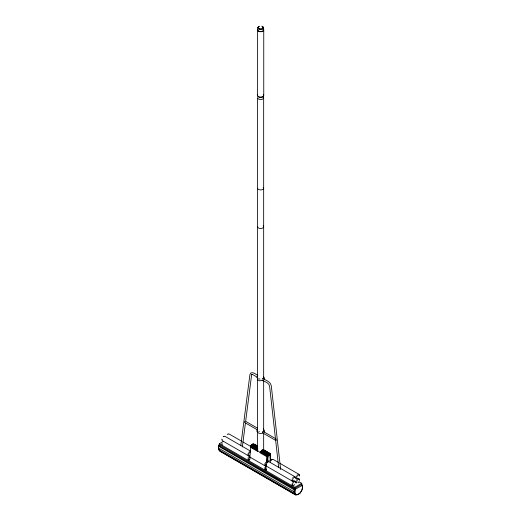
<?xml version="1.0" encoding="UTF-8"?>
<svg xmlns="http://www.w3.org/2000/svg" width="521" height="521" viewBox="0 0 521 521"><rect width="100%" height="100%" fill="white"/><g stroke="black" fill="none" stroke-linecap="round" stroke-linejoin="round"><path stroke-width="0.78" d="M302.167 485.325L302.48 487.317L301.672 483.306L298.878 481.691M302.167 485.468L295.466 489.102L294.951 491.661L293.961 491.629L218.514 448.067L218.833 445.82M221.933 439.672L221.953 439.092M221.933 444.022L221.953 443.443M265.97 465.097L265.984 464.517M265.97 469.447L265.984 468.867M295.544 478.454L295.557 477.874M295.544 482.804L295.557 482.225M299.634 476.09L299.653 475.51M299.634 480.44L299.653 479.861M249.917 459.125L250.047 456.761M250.093 455.439L250.575 446.823L250.575 447.318L258.273 451.759M265.918 469.988L266.752 456.025L267.631 454.299L268.992 453.316L270.301 453.98L270.803 460.668M267.299 462.948C266.791 462.948 267.299 451.14 270.392 455.1L270.392 454.455M267.794 462.537C268.041 462.772 267.227 452.651 269.911 455.452L270.373 462.44M218.52 447.532L218.651 449.59L220.181 451.342L295.622 494.904C299.764 495.152 302.734 490.522 302.486 486.705M240.774 445.735L249.93 374.469C250.875 370.392 256.241 374.241 257.739 375.517M242.363 446.966L245.443 422.954M245.651 421.352L251.61 374.931C251.871 373.98 251.61 374.325 252.692 374.56M244.512 421.613L244.668 422.505L257.029 429.643M250.575 447.318C250.49 443.43 255.114 443.104 257.211 446.093M218.514 448.067L219.328 443.736L223.47 441.339M259.849 29.651L260.031 28.688M249.924 456.305L249.767 457.021L265.45 466.074L265.99 465.579M271.161 460.46L271.317 459.743M301.965 489.584L302.349 488.385L302.356 488.796M258.357 451.179L250.666 446.738L251.975 444.563L257.569 447.793M251.109 446.269L251.343 445.709M256.853 377.699L257.348 376.833M259.119 29.476L259.471 28.551M262.402 431.948L262.988 431.342L276.039 438.877M276.299 439.522L276.137 440.597M249.513 456.09L249.741 455.628M249.513 459.945L249.741 459.483M300.005 492.879L301.848 490.385M219.328 443.736L294.769 487.291L293.961 491.629L294.671 494.279L295.622 494.904L298.715 494.129M258.494 29.196L258.989 28.342M263.919 379.737L264.544 378.285L263.32 376.377M257.348 429.402C255.134 432.306 260.051 434.41 262.369 433.212M263.919 432.306L264.544 430.854L263.32 428.946M258.012 28.837L258.624 28.062M262.988 432.586L262.402 432.664M257.713 28.414L258.39 27.737M294.189 485.149L294.866 484.55M298.279 482.785L298.956 482.185M257.608 27.958L258.312 27.392M298.22 494.422L299.927 493.198M257.713 27.509L258.39 27.046M259.119 26.447L259.471 26.232M223.301 436.748L223.796 436.442M227.397 434.384L227.892 434.078M267.338 462.173L267.833 461.867M271.434 459.809L271.929 459.502M294.189 480.798L293.694 481.104L294.189 482.023M298.279 478.434L297.791 478.74L298.279 479.659M258.012 27.085L258.624 26.721M294.769 487.291L301.672 483.306M295.264 489.453L218.833 445.657L219.328 444.804L294.769 488.359L301.672 484.374L301.965 485.351M258.494 26.727L258.989 26.441M263.32 380.193L259.738 380.844L257.348 379.737M257.335 447.057L252.438 444.231L251.943 444.517L252.9 444.029L257.797 446.855M296.853 494.95L297.504 494.598M251.604 444.765L251.975 444.563M264.766 465.683L265.495 465.299M264.766 469.538L265.495 469.154M228.074 434.201L228.823 433.83L241.405 441.092M223.978 436.565L224.727 436.194L250.588 451.127M249.474 455.556L248.725 455.934L222.18 440.603L222.128 439.77M248.725 460.277L249.474 459.906M272.112 459.626L272.861 459.255L278.448 462.485M296.859 478.988L297.602 478.617M293.512 480.981L292.763 481.352L266.218 466.028L266.166 465.194M292.763 485.702L293.512 485.331M252.288 444.374L253.336 443.977L257.537 446.399M251.285 445.09L257.836 448.646M296.423 494.553L295.583 493.999L294.671 494.279L219.23 450.724M248.042 455.536L248.979 455.269M248.042 459.887L248.979 459.62M296.175 478.597L297.107 478.33M292.079 480.961L293.017 480.694M296.175 482.941L297.107 482.68M292.079 485.305L293.017 485.044M264.512 464.752L265.313 464.621M264.512 468.607L265.313 468.477M295.583 493.999L295.075 493.003L294.098 493.146L218.651 449.59L218.644 448.874L219.152 449.877M247.794 454.605L248.797 454.592M247.794 458.949L248.797 458.942M295.921 477.666L296.931 477.653M291.832 480.03L292.835 480.017M295.921 482.01L296.931 482.003M291.832 484.374L292.835 484.367M295.264 489.948L294.274 489.883L218.833 446.321M267.644 456.683L266.661 456.611L259.666 452.567M267.716 456.22L259.758 451.987M259.966 379.106L258.807 378.721M268.087 461.613L268.816 461.814M264.766 463.527L265.495 463.736M264.766 467.383L265.495 467.591M248.042 453.387L248.979 453.706M248.042 457.731L248.979 458.057M296.175 476.441L297.107 476.767M292.079 478.806L293.017 479.131M296.175 480.792L297.107 481.117M292.079 483.156L293.017 483.481M267.866 455.777L259.959 451.388M251.011 445.488L257.459 449.18M258.807 431.284L259.341 431.525M262.278 26.441L262.773 26.727M262.916 378.507C265.827 380.415 270.803 381.678 271.291 385.866L280.65 469.532M252.457 374.423L257.374 377.263M262.07 379.972C264.486 381.847 269.116 382.577 269.598 386.25L278.689 467.487M245.782 421.411L257.459 428.151M262.558 432.834L275.609 440.369M263.509 449.727L269.806 453.361L269.956 454.26M263.105 449.564L270.099 453.609L270.178 454.442M262.695 449.682L270.301 453.98L270.321 454.716M262.232 449.883L268.53 453.517L269.018 454.377M261.77 450.216L268.68 454.625M268.543 454.664L269.911 455.452M261.334 450.665L268.361 454.95M260.956 451.199L268.087 455.347M257.856 450.177L250.79 445.917M242.786 441.893L251.187 446.744M279.829 463.28L299.406 474.579L299.451 475.413M268.764 461.619L295.309 476.943L295.361 477.777M262.643 26.721L263.255 27.085M261.796 26.232L262.148 26.447M262.877 27.046L263.554 27.509M262.955 27.392L263.659 27.958M253.714 444.074L254.215 444.687M296.859 475.263L297.602 475.907M296.859 479.607L297.602 480.258M292.763 477.627L293.512 478.271M292.763 481.971L293.512 482.622M248.725 452.202L249.474 452.853M248.725 456.552L249.474 457.197M268.771 460.427L269.311 460.955M265.45 462.348L265.99 462.876M265.45 466.204L265.99 466.731M262.877 27.737L263.554 28.414M294.769 488.359L295.466 489.102M262.643 28.062L263.255 28.837A3.028 1.745 0 0 1 261.418 31.403A3.028 1.745 0 0 1 257.608 29.717M262.278 28.342L262.773 29.196M297.791 474.436L298.279 475.308M293.694 476.8L294.189 477.672M249.657 451.375L250.152 452.248M268.992 453.316L269.364 454.227M261.796 28.551L262.148 29.476M269.429 453.263L269.683 454.188M298.722 474.188L298.956 475.126M298.722 478.532L298.956 479.476M294.625 476.552L294.866 477.49M294.625 480.896L294.866 481.84M261.236 28.688L261.418 29.651M294.951 491.661L295.075 493.003M299.406 478.929L299.451 479.763M295.309 481.293L295.361 482.127M266.166 469.538L266.218 470.378M222.128 444.12L222.18 444.954M250.64 446.36L250.666 446.738M263.75 29.964L263.75 95.278M263.659 97.746L263.659 378.285M263.659 380.714L263.659 430.854M263.659 433.277L263.659 450.242M260.637 28.733L260.637 29.71M257.608 378.285L257.608 97.746A3.028 1.745 0 0 0 261.418 99.433A3.028 1.745 0 0 0 263.255 96.873M257.608 379.093L257.608 430.854M257.608 431.662L257.608 451.049M257.517 29.964L257.517 95.278M262.297 378.865A0.879 0.508 -60 0 1 262.604 378.585M263.333 94.373A3.119 1.797 0 0 1 261.041 97.062A3.119 1.797 0 0 1 257.621 94.809M263.333 29.065A3.119 1.797 0 0 1 261.041 31.748A3.119 1.797 0 0 1 257.621 29.502M263.255 187.306A3.028 1.745 0 0 1 261.418 189.865A3.028 1.745 0 0 1 257.608 188.179M263.255 225.886A3.028 1.745 0 0 1 261.418 228.445A3.028 1.745 0 0 1 257.608 226.759M258.012 379.158A3.028 1.745 0 0 1 257.713 378.741M263.255 94.861A3.028 1.745 0 0 1 261.418 97.42A3.028 1.745 0 0 1 257.608 95.734M252.079 374.267L251.721 374.338L252.079 374.332"/></g></svg>
